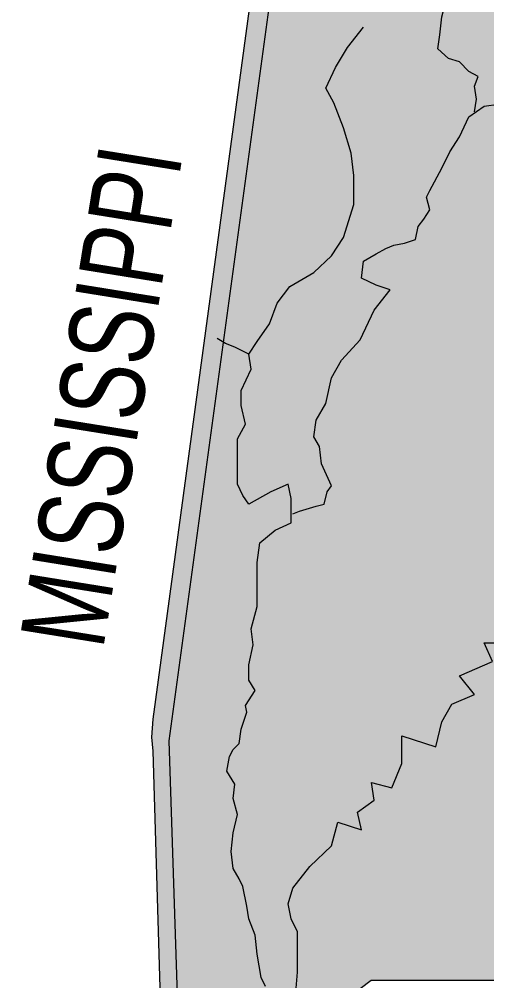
# Model space of a CAD drawing. Extents: x -364 to 1202, y -163 to 406.
# Drawn here: x 223.81 to 227.2, y -92.35 to -85.39 of the extents above; entities that cross this region are included whole.
import ezdxf

# ---------------------------------------------------------------- set-up
doc = ezdxf.new("R2010")
doc.units = 0
doc.header["$LTSCALE"] = 1.8
doc.layers.add('57', color=7, linetype='Continuous', lineweight=25)
doc.layers.add('58', color=7, linetype='Continuous', lineweight=25)

msp = doc.modelspace()

# ---------------------------------------------------------------- hatches: boundary and pattern name
at = {"layer": '58'}
msp.add_hatch(color=256, dxfattribs=at).paths.add_polyline_path([(229.882, -84.675), (225.431, -84.689), (225.452, -84.8), (225.542, -84.829), (224.778, -90.455), (224.769, -90.585), (224.778, -90.686), (224.863, -93.542), (225.064, -93.542), (225.19, -93.514), (225.174, -93.668), (225.254, -93.687), (225.328, -93.623), (225.4, -93.606), (225.36, -93.419), (225.418, -93.303), (225.46, -93.203), (225.431, -93.15), (225.507, -93.076), (225.542, -92.947), (225.507, -92.86), (225.49, -92.82), (225.646, -92.722), (225.714, -92.947), (225.731, -93.076), (225.679, -93.211), (225.664, -93.373), (225.781, -93.496), (225.906, -93.623), (225.954, -93.668), (225.855, -93.746), (225.633, -93.71), (225.472, -93.719), (225.472, -93.787), (225.679, -93.85), (225.999, -93.866), (226.339, -93.816), (226.608, -93.675), (226.495, -93.597), (226.711, -93.438), (226.587, -93.263), (226.692, -93.028), (226.28, -92.657), (226.28, -92.405), (226.36, -92.345), (230.616, -92.345), (230.954, -92.331), (230.943, -92.231), (230.846, -92.075), (230.78, -91.949), (230.767, -91.87), (230.82, -91.713), (230.82, -91.597), (230.863, -91.372), (230.82, -91.154), (230.737, -91), (230.737, -90.859), (230.69, -90.701), (230.737, -90.576), (230.815, -90.445), (230.82, -90.277), (230.846, -90.141), (231.042, -89.979), (231.1, -89.905), (230.954, -89.812), (230.995, -89.719), (230.917, -89.421), (230.83, -89.347), (230.815, -89.223), (230.675, -88.984), (230.604, -88.769)])

# ---------------------------------------------------------------- linework, layer by layer
at = {"layer": '57'}
for points in [[(227.107, -86.057), (227.123, -85.965), (227.107, -85.87), (227.135, -85.801), (227.066, -85.765), (227, -85.696), (226.92, -85.672), (226.842, -85.602), (226.857, -85.499), (226.871, -85.369), (226.902, -85.249)], [(225.473, -87.812), (225.534, -87.72), (225.622, -87.592), (225.679, -87.443), (225.77, -87.321), (225.943, -87.22), (226.073, -87.1), (226.159, -86.967), (226.234, -86.727), (226.234, -86.518), (226.215, -86.356), (226.159, -86.173), (226.088, -85.992), (226.032, -85.885), (226.1, -85.737), (226.189, -85.591), (226.304, -85.445)], [(225.791, -88.967), (225.84, -88.949), (225.961, -88.911), (226.018, -88.898), (226.041, -88.809), (226.073, -88.766), (225.999, -88.606), (225.985, -88.48), (225.943, -88.41), (225.961, -88.29), (226.032, -88.17), (226.073, -87.984), (226.145, -87.856), (226.28, -87.708), (226.38, -87.493), (226.497, -87.347), (226.396, -87.312), (226.29, -87.261), (226.304, -87.138), (226.396, -87.086), (226.465, -87.047), (226.523, -87.022), (226.6, -87.007), (226.681, -86.981), (226.699, -86.888), (226.741, -86.835), (226.783, -86.766), (226.759, -86.675), (226.783, -86.626), (226.871, -86.465), (226.928, -86.347), (227, -86.239), (227.066, -86.092), (227.178, -86.015), (227.281, -86.001)], [(225.595, -92.39), (225.563, -92.324), (225.534, -92.155), (225.519, -92.019), (225.473, -91.901), (225.46, -91.809), (225.431, -91.666), (225.403, -91.61), (225.36, -91.536), (225.345, -91.413), (225.36, -91.277), (225.391, -91.145), (225.36, -91.028), (225.373, -90.924), (225.314, -90.831), (225.333, -90.724), (225.36, -90.673), (225.403, -90.631), (225.417, -90.527), (225.46, -90.404), (225.45, -90.356), (225.519, -90.247), (225.473, -90.171), (225.473, -90.062), (225.505, -89.917), (225.49, -89.801), (225.534, -89.639), (225.534, -89.481), (225.534, -89.321), (225.552, -89.178), (225.664, -89.085), (225.781, -89.034), (225.781, -88.857), (225.757, -88.754), (225.633, -88.809), (225.473, -88.898), (225.431, -88.835), (225.391, -88.754), (225.391, -88.62), (225.391, -88.425), (225.45, -88.319), (225.417, -88.183), (225.417, -88.075), (225.49, -87.92), (225.473, -87.812), (225.373, -87.762), (225.304, -87.734), (225.244, -87.697)], [(225.814, -92.43), (225.826, -92.287), (225.826, -92.14), (225.826, -91.994), (225.781, -91.901), (225.757, -91.792), (225.791, -91.678), (225.915, -91.521), (226.073, -91.372), (226.119, -91.201), (226.29, -91.255), (226.261, -91.127), (226.38, -91.041), (226.361, -90.912), (226.509, -90.951), (226.582, -90.776), (226.582, -90.576), (226.828, -90.655), (226.871, -90.474), (226.943, -90.345), (227.107, -90.277), (227, -90.141), (227.237, -90.036), (227.178, -89.902), (227.281, -89.902)]]:
    msp.add_lwpolyline(points, dxfattribs=at)
at = {"layer": '57', "lineweight": 35}
for radius in [7.9511, 7.7418, 6.1476]:
    msp.add_circle((227.929, -89.12), radius, dxfattribs=at)
at = {"layer": '58'}
for points in [[(224.992, -93.559), (224.897, -90.611), (225.679, -84.874), (225.589, -84.82), (225.563, -84.773)], [(225.542, -84.829), (224.778, -90.455), (224.769, -90.585), (224.778, -90.686), (224.863, -93.542)], [(226.28, -92.405), (226.36, -92.345), (230.616, -92.345)]]:
    msp.add_lwpolyline(points, dxfattribs=at)
msp.add_arc((228, -89.156), 5.9553, 132.49557, 234.19058, dxfattribs=at)

# ---------------------------------------------------------------- texts
at = {"layer": '58', "width": 0.75}
msp.add_text('MISSISSIPPI', height=0.609, rotation=80.853, dxfattribs=at).set_placement((224.417, -89.957))

doc.saveas('drawing.dxf')
